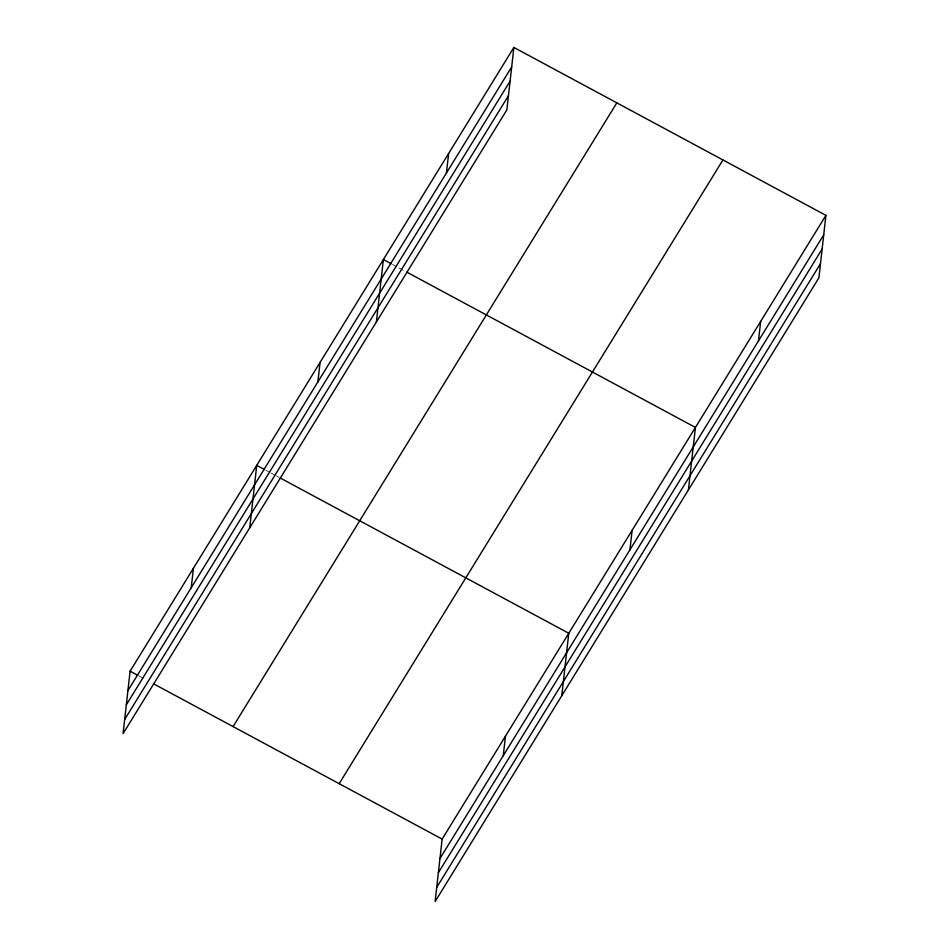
<?xml version="1.0" encoding="UTF-8"?>
<svg xmlns="http://www.w3.org/2000/svg" width="949" height="949" viewBox="0 0 949 949"><rect width="100%" height="100%" fill="white"/><g stroke="black" fill="none" stroke-linecap="round" stroke-linejoin="round"><path stroke-width="0.71" stroke-dasharray="4.75 3.56" d="M392.506 264.427L397.726 267.238M399.031 267.938L405.543 271.438M265.862 470.265L269.777 472.365M271.082 473.065L274.985 475.164M276.289 475.876L278.899 477.276M139.218 676.091L143.133 678.191"/><path stroke-width="1.42" d="M513.872 47.45L130.096 671.18L123.085 733.636L506.861 109.906L513.872 47.45L825.915 215.364L818.904 277.82L435.128 901.55L442.139 839.094L825.915 215.364M191.235 587.751L193.418 568.261M249.741 527.798L256.74 465.354L264.557 469.553M317.879 381.913L320.062 362.435M376.385 321.972L383.384 259.516L391.213 263.727M446.445 172.967L448.628 153.489M503.267 755.665L505.461 736.187M561.772 695.724L568.783 633.268L280.204 477.976M629.922 549.839L632.105 530.349M688.416 489.886L695.427 427.441L406.848 272.149M758.476 340.881L760.671 321.403M127.913 690.658L511.689 66.928M126.324 704.846L510.099 81.116M124.687 719.449L508.45 95.719M233.074 726.59L616.838 102.86M339.161 783.684L722.936 159.954M439.945 858.584L823.72 234.854M438.355 872.76L822.131 249.029M436.718 887.374L820.494 263.644M130.096 671.18L137.913 675.391M153.56 683.802L442.139 839.094"/></g></svg>
